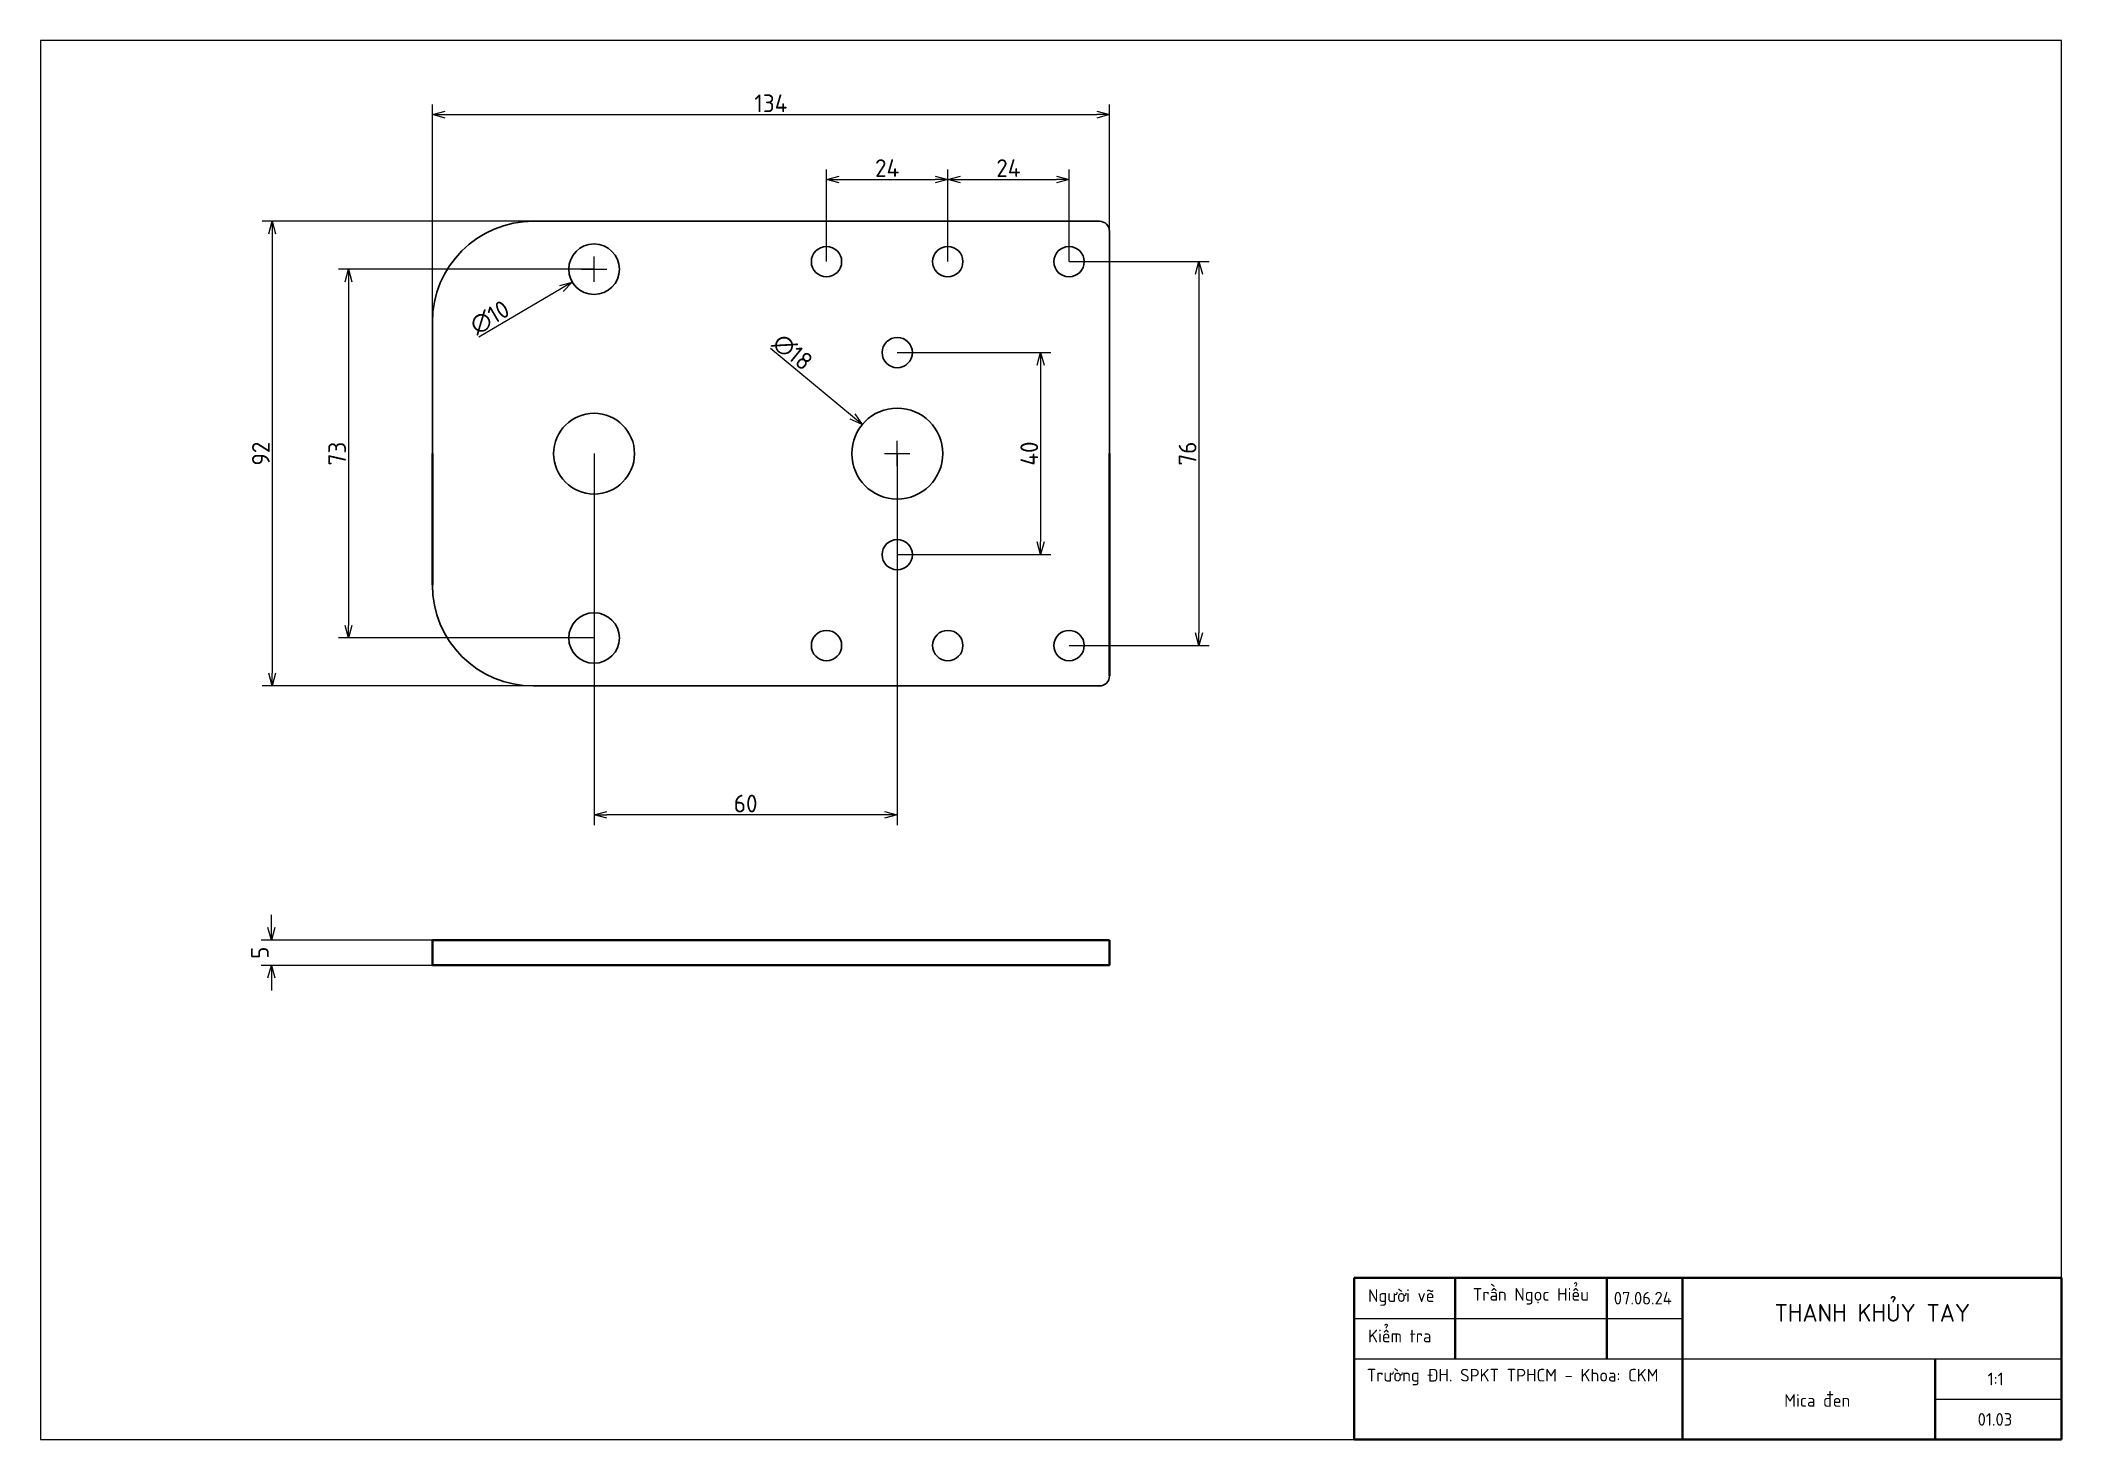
# Paper-space layout 'Sheet' of a CAD drawing. Header units: millimetres. Extents: x 10 to 410, y 10 to 287.
# The model-space entities are those that its viewports show. They can reach past a viewport. Long polylines and large blocks are cut down to what shows.
import ezdxf

# ---------------------------------------------------------------- set-up
doc = ezdxf.new("R2010")
doc.units = ezdxf.units.MM
doc.layers.add('NetDam', color=7, linetype='Continuous', lineweight=35)
doc.layers.add('Netmanh', color=5, linetype='Continuous', lineweight=13)
doc.styles.add('Note Text (ISO)', font='')
doc.styles.get('Note Text (ISO)').set_extended_font_data('TCVN 7284')
doc.dimstyles.new('Default (ISO)$0', dxfattribs={"dimtxt": 3.5, "dimasz": 2.5, "dimexe": 2, "dimexo": 0, "dimgap": 0.5, "dimtad": 1, "dimtxsty": 'Note Text (ISO)', "dimblk": 'OPEN30', "dimblk1": 'OPEN30', "dimblk2": 'OPEN90', "dimcen": 2.5, "dimclrd": 256, "dimclre": 256, "dimclrt": 256, "dimazin": 0, "dimtfac": 1, "dimtofl": 0, "dimtmove": 0, "dimatfit": 3, "dimldrblk": 'OPEN30', "dimfxl": 1, "dimtolj": 1, "dimtzin": 0, "dimlwd": -1, "dimlwe": -1, "dimarcsym": 0})
doc.dimstyles.new('Default (ISO)$3', dxfattribs={"dimtxt": 3.5, "dimasz": 2.5, "dimexe": 2, "dimexo": 0, "dimgap": 0.5, "dimtad": 1, "dimtxsty": 'Note Text (ISO)', "dimblk": 'OPEN30', "dimblk1": 'OPEN30', "dimblk2": 'OPEN90', "dimcen": 2.5, "dimclrd": 256, "dimclre": 256, "dimclrt": 256, "dimazin": 0, "dimtfac": 1, "dimtofl": 0, "dimtmove": 0, "dimatfit": 0, "dimldrblk": 'OPEN30', "dimfxl": 1, "dimtolj": 1, "dimtzin": 0, "dimlwd": -1, "dimlwe": -1, "dimarcsym": 0})

# ---------------------------------------------------------------- blocks, each defined once
blk = doc.blocks.new('_Open30')
at = {"color": 0, "linetype": 'ByBlock', "lineweight": -2}
for p, q in [((-1, 0.27), (0, 0)), ((0, 0), (-1, -0.27)), ((0, 0), (-1, 0))]:
    blk.add_line(p, q, dxfattribs=at)
blk = doc.blocks.new('*D89')
at = {"layer": 'Defpoints', "color": 0, "transparency": 16777216}
for p in [(87.57, 108.89), (55.7, 103.89), (87.57, 103.89)]:
    blk.add_point(p, dxfattribs=at)
at = {"layer": 'Netmanh', "linetype": 'Continuous', "transparency": 16777216}
for p, q in [((55.7, 111.39), (55.7, 113.89)), ((87.57, 108.89), (53.7, 108.89)), ((87.57, 103.89), (53.7, 103.89)), ((55.7, 101.39), (55.7, 98.89))]:
    blk.add_line(p, q, dxfattribs=at)
at = {"layer": 'Netmanh', "transparency": 16777216, "xscale": 2.5, "yscale": 2.5, "zscale": 2.5}
for p, rotation in [((55.7, 108.89), 270), ((55.7, 103.89), 90)]:
    blk.add_blockref('_Open30', p, dxfattribs=dict(at, rotation=rotation))
at = {"layer": 'Netmanh', "transparency": 16777216, "insert": (53.45, 106.39), "char_height": 3.5, "attachment_point": 5, "rotation": 90, "style": 'Note Text (ISO)'}
blk.add_mtext('\\A1;5', dxfattribs=at)
blk = doc.blocks.new('_Open90')
at = {"color": 0, "linetype": 'ByBlock', "lineweight": -2}
for p, q in [((0, 0), (-1, 0)), ((-0.5, 0.5), (0, 0)), ((0, 0), (-0.5, -0.5))]:
    blk.add_line(p, q, dxfattribs=at)
blk = doc.blocks.new('*D90')
at = {"layer": 'Defpoints', "color": 0, "transparency": 16777216}
for p in [(221.57, 272.3), (87.57, 205.2), (221.57, 205.2)]:
    blk.add_point(p, dxfattribs=at)
at = {"layer": 'Netmanh', "linetype": 'Continuous', "transparency": 16777216}
for p, q in [((87.57, 205.2), (87.57, 274.3)), ((90.07, 272.3), (219.07, 272.3)), ((221.57, 205.2), (221.57, 274.3))]:
    blk.add_line(p, q, dxfattribs=at)
at = {"layer": 'Netmanh', "transparency": 16777216, "xscale": 2.5, "yscale": 2.5, "zscale": 2.5, "rotation": 180}
blk.add_blockref('_Open30', (87.57, 272.3), dxfattribs=at)
at = {"layer": 'Netmanh', "transparency": 16777216, "xscale": 2.5, "yscale": 2.5, "zscale": 2.5}
blk.add_blockref('_Open30', (221.57, 272.3), dxfattribs=at)
at = {"layer": 'Netmanh', "transparency": 16777216, "insert": (154.57, 274.55), "char_height": 3.5, "attachment_point": 5, "style": 'Note Text (ISO)'}
blk.add_mtext('\\A1;134', dxfattribs=at)
blk = doc.blocks.new('*D91')
at = {"layer": 'Defpoints', "color": 0, "transparency": 16777216}
for p in [(163.57, 251.2), (55.88, 159.2), (163.57, 159.2)]:
    blk.add_point(p, dxfattribs=at)
at = {"layer": 'Netmanh', "linetype": 'Continuous', "transparency": 16777216}
for p, q in [((163.57, 251.2), (53.88, 251.2)), ((55.88, 248.7), (55.88, 161.7)), ((163.57, 159.2), (53.88, 159.2))]:
    blk.add_line(p, q, dxfattribs=at)
at = {"layer": 'Netmanh', "transparency": 16777216, "xscale": 2.5, "yscale": 2.5, "zscale": 2.5}
for p, rotation in [((55.88, 251.2), 90), ((55.88, 159.2), 270)]:
    blk.add_blockref('_Open30', p, dxfattribs=dict(at, rotation=rotation))
at = {"layer": 'Netmanh', "transparency": 16777216, "insert": (53.63, 205.2), "char_height": 3.5, "attachment_point": 5, "rotation": 90, "style": 'Note Text (ISO)'}
blk.add_mtext('\\A1;92', dxfattribs=at)
blk = doc.blocks.new('*D92')
at = {"layer": 'Defpoints', "color": 0, "transparency": 16777216}
for p in [(119.57, 205.2), (179.57, 205.2), (119.57, 133.67)]:
    blk.add_point(p, dxfattribs=at)
at = {"layer": 'Netmanh', "linetype": 'Continuous', "transparency": 16777216}
for p, q in [((119.57, 205.2), (119.57, 131.67)), ((179.57, 205.2), (179.57, 131.67)), ((177.07, 133.67), (122.07, 133.67))]:
    blk.add_line(p, q, dxfattribs=at)
at = {"layer": 'Netmanh', "transparency": 16777216, "xscale": 2.5, "yscale": 2.5, "zscale": 2.5, "rotation": 180}
blk.add_blockref('_Open30', (119.57, 133.67), dxfattribs=at)
at = {"layer": 'Netmanh', "transparency": 16777216, "xscale": 2.5, "yscale": 2.5, "zscale": 2.5}
blk.add_blockref('_Open30', (179.57, 133.67), dxfattribs=at)
at = {"layer": 'Netmanh', "transparency": 16777216, "insert": (149.57, 135.92), "char_height": 3.5, "attachment_point": 5, "style": 'Note Text (ISO)'}
blk.add_mtext('\\A1;60', dxfattribs=at)
blk = doc.blocks.new('*D93')
at = {"layer": 'Defpoints', "color": 0, "transparency": 16777216}
for p in [(189.57, 259.47), (165.57, 243.2), (189.57, 243.2)]:
    blk.add_point(p, dxfattribs=at)
at = {"layer": 'Netmanh', "linetype": 'Continuous', "transparency": 16777216}
for p, q in [((165.57, 243.2), (165.57, 261.47)), ((189.57, 243.2), (189.57, 261.47)), ((168.07, 259.47), (187.07, 259.47))]:
    blk.add_line(p, q, dxfattribs=at)
at = {"layer": 'Netmanh', "transparency": 16777216, "xscale": 2.5, "yscale": 2.5, "zscale": 2.5, "rotation": 180}
blk.add_blockref('_Open30', (165.57, 259.47), dxfattribs=at)
at = {"layer": 'Netmanh', "transparency": 16777216, "xscale": 2.5, "yscale": 2.5, "zscale": 2.5}
blk.add_blockref('_Open30', (189.57, 259.47), dxfattribs=at)
at = {"layer": 'Netmanh', "transparency": 16777216, "insert": (177.57, 261.72), "char_height": 3.5, "attachment_point": 5, "style": 'Note Text (ISO)'}
blk.add_mtext('\\A1;24', dxfattribs=at)
blk = doc.blocks.new('*D94')
at = {"layer": 'Defpoints', "color": 0, "transparency": 16777216}
for p in [(213.57, 259.47), (189.57, 243.2), (213.57, 243.2)]:
    blk.add_point(p, dxfattribs=at)
at = {"layer": 'Netmanh', "linetype": 'Continuous', "transparency": 16777216}
for p, q in [((189.57, 243.2), (189.57, 261.47)), ((213.57, 243.2), (213.57, 261.47)), ((192.07, 259.47), (211.07, 259.47))]:
    blk.add_line(p, q, dxfattribs=at)
at = {"layer": 'Netmanh', "transparency": 16777216, "xscale": 2.5, "yscale": 2.5, "zscale": 2.5, "rotation": 180}
blk.add_blockref('_Open30', (189.57, 259.47), dxfattribs=at)
at = {"layer": 'Netmanh', "transparency": 16777216, "xscale": 2.5, "yscale": 2.5, "zscale": 2.5}
blk.add_blockref('_Open30', (213.57, 259.47), dxfattribs=at)
at = {"layer": 'Netmanh', "transparency": 16777216, "insert": (201.57, 261.72), "char_height": 3.5, "attachment_point": 5, "style": 'Note Text (ISO)'}
blk.add_mtext('\\A1;24', dxfattribs=at)
blk = doc.blocks.new('*D95')
at = {"layer": 'Defpoints', "color": 0, "transparency": 16777216}
for p in [(213.57, 243.2), (213.57, 167.2), (239.28, 167.2)]:
    blk.add_point(p, dxfattribs=at)
at = {"layer": 'Netmanh', "linetype": 'Continuous', "transparency": 16777216}
for p, q in [((213.57, 243.2), (241.28, 243.2)), ((239.28, 240.7), (239.28, 169.7)), ((213.57, 167.2), (241.28, 167.2))]:
    blk.add_line(p, q, dxfattribs=at)
at = {"layer": 'Netmanh', "transparency": 16777216, "xscale": 2.5, "yscale": 2.5, "zscale": 2.5}
for p, rotation in [((239.28, 243.2), 90), ((239.28, 167.2), 270)]:
    blk.add_blockref('_Open30', p, dxfattribs=dict(at, rotation=rotation))
at = {"layer": 'Netmanh', "transparency": 16777216, "insert": (237.03, 205.2), "char_height": 3.5, "attachment_point": 5, "rotation": 90, "style": 'Note Text (ISO)'}
blk.add_mtext('\\A1;76', dxfattribs=at)
blk = doc.blocks.new('*D96')
at = {"layer": 'Defpoints', "color": 0, "transparency": 16777216}
for p in [(179.57, 225.2), (179.57, 185.2), (207.95, 185.2)]:
    blk.add_point(p, dxfattribs=at)
at = {"layer": 'Netmanh', "linetype": 'Continuous', "transparency": 16777216}
for p, q in [((179.57, 225.2), (209.95, 225.2)), ((207.95, 222.7), (207.95, 187.7)), ((179.57, 185.2), (209.95, 185.2))]:
    blk.add_line(p, q, dxfattribs=at)
at = {"layer": 'Netmanh', "transparency": 16777216, "xscale": 2.5, "yscale": 2.5, "zscale": 2.5}
for p, rotation in [((207.95, 225.2), 90), ((207.95, 185.2), 270)]:
    blk.add_blockref('_Open30', p, dxfattribs=dict(at, rotation=rotation))
at = {"layer": 'Netmanh', "transparency": 16777216, "insert": (205.7, 205.2), "char_height": 3.5, "attachment_point": 5, "rotation": 90, "style": 'Note Text (ISO)'}
blk.add_mtext('\\A1;40', dxfattribs=at)
blk = doc.blocks.new('*D97')
at = {"layer": 'Defpoints', "color": 0, "transparency": 16777216}
for p in [(119.57, 241.7), (70.96, 168.7), (119.57, 168.7)]:
    blk.add_point(p, dxfattribs=at)
at = {"layer": 'Netmanh', "linetype": 'Continuous', "transparency": 16777216}
for p, q in [((119.57, 241.7), (68.96, 241.7)), ((70.96, 239.2), (70.96, 171.2)), ((119.57, 168.7), (68.96, 168.7))]:
    blk.add_line(p, q, dxfattribs=at)
at = {"layer": 'Netmanh', "transparency": 16777216, "xscale": 2.5, "yscale": 2.5, "zscale": 2.5}
for p, rotation in [((70.96, 241.7), 90), ((70.96, 168.7), 270)]:
    blk.add_blockref('_Open30', p, dxfattribs=dict(at, rotation=rotation))
at = {"layer": 'Netmanh', "transparency": 16777216, "insert": (68.71, 205.2), "char_height": 3.5, "attachment_point": 5, "rotation": 90, "style": 'Note Text (ISO)'}
blk.add_mtext('\\A1;73', dxfattribs=at)
blk = doc.blocks.new('*D98')
at = {"layer": 'Defpoints', "color": 0, "transparency": 16777216}
for p in [(123.88, 244.24), (115.26, 239.16)]:
    blk.add_point(p, dxfattribs=at)
at = {"layer": 'Netmanh', "transparency": 16777216}
for p, q in [((119.57, 239.2), (119.57, 244.2)), ((117.07, 241.7), (122.07, 241.7))]:
    blk.add_line(p, q, dxfattribs=at)
at = {"layer": 'Netmanh', "linetype": 'Continuous', "transparency": 16777216}
blk.add_line((113.11, 237.89), (96.78, 228.27), dxfattribs=at)
at = {"layer": 'Netmanh', "transparency": 16777216, "xscale": 2.5, "yscale": 2.5, "zscale": 2.5, "rotation": 30.51330295329483}
blk.add_blockref('_Open30', (115.26, 239.16), dxfattribs=at)
at = {"layer": 'Netmanh', "transparency": 16777216, "insert": (98.94, 232.15), "char_height": 3.5, "attachment_point": 5, "rotation": 30.5133, "style": 'Note Text (ISO)'}
blk.add_mtext('\\A1;∅10', dxfattribs=at)
blk = doc.blocks.new('*D99')
at = {"layer": 'Defpoints', "color": 0, "transparency": 16777216}
for p in [(172.64, 210.94), (186.5, 199.46)]:
    blk.add_point(p, dxfattribs=at)
at = {"layer": 'Netmanh', "linetype": 'Continuous', "transparency": 16777216}
blk.add_line((170.71, 212.54), (154.46, 226), dxfattribs=at)
at = {"layer": 'Netmanh', "transparency": 16777216}
for p, q in [((177.07, 205.2), (182.07, 205.2)), ((179.57, 202.7), (179.57, 207.7))]:
    blk.add_line(p, q, dxfattribs=at)
at = {"layer": 'Netmanh', "transparency": 16777216, "xscale": 2.5, "yscale": 2.5, "zscale": 2.5, "rotation": 320.3646145296628}
blk.add_blockref('_Open30', (172.64, 210.94), dxfattribs=at)
at = {"layer": 'Netmanh', "transparency": 16777216, "insert": (158.84, 225.3), "char_height": 3.5, "attachment_point": 5, "rotation": 320.3646, "style": 'Note Text (ISO)'}
blk.add_mtext('\\A1;∅18', dxfattribs=at)

msp = doc.modelspace()

# ---------------------------------------------------------------- linework, layer by layer
at = {"color": 7, "linetype": 'Continuous', "lineweight": 25}
for p, q in [((223.72, 345.95), (335.72, 345.95)), ((337.72, 255.95), (337.72, 343.95)), ((203.72, 273.95), (203.72, 325.95)), ((223.72, 253.95), (335.72, 253.95))]:
    msp.add_line(p, q, dxfattribs=at)
for centre in [(235.72, 336.45), (235.72, 263.45)]:
    msp.add_circle(centre, 5, dxfattribs=at)
for centre, radius in [((281.72, 337.95), 3), ((305.72, 337.95), 3), ((329.72, 337.95), 3), ((295.72, 319.95), 3), ((295.72, 299.95), 9), ((235.72, 299.95), 8), ((295.72, 279.95), 3), ((281.72, 261.95), 3), ((305.72, 261.95), 3), ((329.72, 261.95), 3)]:
    msp.add_circle(centre, radius)
for centre, radius, start, end in [((223.72, 325.95), 20, 90, 180), ((335.72, 343.95), 2, 0, 90), ((223.72, 273.95), 20, 180, 270), ((335.72, 255.95), 2, 270, 0)]:
    msp.add_arc(centre, radius, start, end, dxfattribs=at)
at = {"layer": 'NetDam'}
for p, q in [((203.72, 299.95), (203.72, 273.95)), ((337.72, 299.95), (337.72, 255.95)), ((203.72, 203.65), (337.72, 203.65)), ((203.72, 203.65), (203.72, 198.65)), ((337.72, 203.65), (337.72, 198.65)), ((203.72, 198.65), (337.72, 198.65))]:
    msp.add_line(p, q, dxfattribs=at)

psp = doc.layouts.new('Sheet')

# ---------------------------------------------------------------- linework, layer by layer
at = {"layer": 'NetDam'}
for p, q in [((270, 42), (410, 42)), ((270, 10), (270, 42)), ((290, 42), (290, 26)), ((320, 42), (320, 26)), ((335, 42), (335, 10)), ((410, 42), (410, 10)), ((385, 26), (385, 10)), ((410, 10), (270, 10))]:
    psp.add_line(p, q, dxfattribs=at)
at = {"layer": 'Netmanh'}
for p, q in [((270, 34), (335, 34)), ((270, 26), (410, 26)), ((385, 18), (410, 18))]:
    psp.add_line(p, q, dxfattribs=at)

# ---------------------------------------------------------------- texts
at = {"layer": 'NetDam', "attachment_point": 1}
for s, insert, char_height in [('{\\fTCVN 7284|b0|i0|c0|p34;Trần Ngọc Hiểu}', (293.4875, 39.9935), 2.5), ('{\\fTCVN 7284|b0|i0|c0|p34;Người vẽ}', (272.75, 39.75), 2.5), ('{\\fTCVN 7284|b0|i0|c0|p34;07.06.24}', (321.374, 39.25), 2.5), ('{\\fTCVN 7284|b0|i0|c0|p34;THANH KHỦY TAY}', (353.2074, 36.8464), 3.5), ('{\\fTCVN 7284|b0|i0|c0|p34;Kiểm tra}', (272.75, 31.75), 2.5), ('{\\fTCVN 7284|b0|i0|c0|p34;Trường ĐH. SPKT TPHCM - Khoa: CKM}', (272.498, 24), 2.5), ('{\\fTCVN 7284|b0|i0|c0|p34;Mica đen}', (355.11, 19), 2.5), ('{\\fTCVN 7284|b0|i0|c0|p34;01.03}', (393.388, 15.25), 2.5)]:
    psp.add_mtext(s, dxfattribs=dict(at, insert=insert, char_height=char_height))
at = {"layer": 'NetDam', "insert": (395.374, 23.25), "char_height": 2.5, "width": 3.25, "attachment_point": 1}
psp.add_mtext('{\\fTCVN 7284|b0|i0|c0|p34;1:1}', dxfattribs=at)

# ---------------------------------------------------------------- dimensions: what is measured, and where the dimension line sits
at = {"layer": 'Netmanh'}
for base, p1, p2, picture, middle in [((221.5706, 272.2973), (87.5706, 205.2011), (221.5706, 205.2011), '*D90', (154.5706, 274.5473)), ((189.5706, 259.4667), (165.5706, 243.2011), (189.5706, 243.2011), '*D93', (177.5706, 261.7167)), ((119.5706, 133.667), (179.5706, 205.2011), (119.5706, 205.2011), '*D92', (149.5706, 135.917))]:
    dim = psp.add_linear_dim(base=base, p1=p1, p2=p2, dimstyle='Default (ISO)$0', override={"dimlfac": -1}, dxfattribs=at)
    dim.commit()
    dim.dimension.update_dxf_attribs({"geometry": picture, "text_midpoint": middle})
dim = psp.add_linear_dim(base=(213.5706, 259.4667), p1=(189.5706, 243.2011), p2=(213.5706, 243.2011), dimstyle='Default (ISO)$0', dxfattribs=at)
dim.commit()
dim.dimension.update_dxf_attribs({"geometry": '*D94', "text_midpoint": (201.5706, 261.7167)})
for base, p1, p2, picture, middle in [((55.8849, 159.2011), (163.5706, 251.2011), (163.5706, 159.2011), '*D91', (53.6349, 205.2011)), ((70.9649, 168.7011), (119.5706, 241.7011), (119.5706, 168.7011), '*D97', (68.7149, 205.2011)), ((207.9477, 185.2011), (179.5706, 225.2011), (179.5706, 185.2011), '*D96', (205.6977, 205.2011)), ((55.7028, 103.8934), (87.5706, 108.8934), (87.5706, 103.8934), '*D89', (53.4528, 106.3934))]:
    dim = psp.add_linear_dim(base=base, p1=p1, p2=p2, angle=90, dimstyle='Default (ISO)$0', override={"dimlfac": -1}, dxfattribs=at)
    dim.commit()
    dim.dimension.update_dxf_attribs({"geometry": picture, "text_midpoint": middle})
for p1, p2, picture, middle in [((123.8782, 244.2398), (115.2631, 239.1625), '*D98', (100.0781, 230.2131)), ((186.5017, 199.4601), (172.6396, 210.9422), '*D99', (157.4035, 223.5625))]:
    dim = psp.add_diameter_dim_2p(p1=p1, p2=p2, dimstyle='Default (ISO)$3', override={"dimlfac": -1}, dxfattribs=at)
    dim.commit()
    dim.dimension.update_dxf_attribs({"geometry": picture, "text_midpoint": middle, "dimtype": 163})
dim = psp.add_linear_dim(base=(239.282, 167.2011), p1=(213.5706, 243.2011), p2=(213.5706, 167.2011), angle=90, dimstyle='Default (ISO)$0', dxfattribs=at)
dim.commit()
dim.dimension.update_dxf_attribs({"geometry": '*D95', "text_midpoint": (237.032, 205.2011)})

# ---------------------------------------------------------------- viewports
at = {"layer": 'NetDam'}
psp.add_viewport(center=(210, 148.5), size=(400, 277), view_center_point=(326.1496, 243.2529), view_height=277.000003, dxfattribs=at)

doc.saveas('drawing.dxf')
